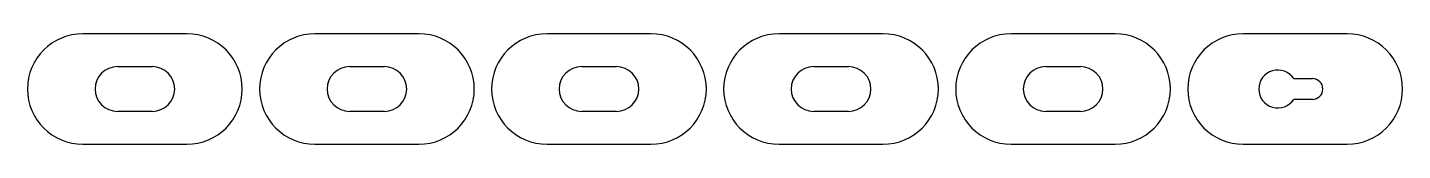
# Model space of a CAD drawing. Header units: millimetres. Extents: x 0 to 397, y 0 to 32.
import ezdxf

# ---------------------------------------------------------------- set-up
doc = ezdxf.new("R2010")
doc.units = ezdxf.units.MM
for name, color, linetype in [('Foot_inner_spacer', 7, 'Continuous'), ('Foot_middle_spacer', 7, 'Continuous'), ('Foot_outer_spacer', 7, 'Continuous'), ('Inner_spacer', 7, 'Continuous'), ('Keyhole_plate', 7, 'Continuous'), ('Outer_spacer', 7, 'Continuous')]:
    doc.layers.add(name, color=color, linetype=linetype)

msp = doc.modelspace()

# ---------------------------------------------------------------- linework, layer by layer
at = {"layer": 'Foot_inner_spacer'}
for p, q in [((180, 32), (150, 32)), ((160, 22.5), (170, 22.5)), ((170, 9.5), (160, 9.5)), ((150, 0), (180, 0))]:
    msp.add_line(p, q, dxfattribs=at)
for centre, radius, start, end in [((150, 16), 16, 90, 270), ((180, 16), 16, 270, 90), ((160, 16), 6.5, 90, 270), ((170, 16), 6.5, 270, 90)]:
    msp.add_arc(centre, radius, start, end, dxfattribs=at)
at = {"layer": 'Foot_middle_spacer'}
for p, q in [((247, 32), (217, 32)), ((227, 22.5), (237, 22.5)), ((237, 9.5), (227, 9.5)), ((217, 0), (247, 0))]:
    msp.add_line(p, q, dxfattribs=at)
for centre, radius, start, end in [((217, 16), 16, 90, 270), ((247, 16), 16, 270, 90), ((227, 16), 6.5, 90, 270), ((237, 16), 6.5, 270, 90)]:
    msp.add_arc(centre, radius, start, end, dxfattribs=at)
at = {"layer": 'Foot_outer_spacer'}
for p, q in [((314, 32), (284, 32)), ((294, 22.5), (304, 22.5)), ((304, 9.5), (294, 9.5)), ((284, 0), (314, 0))]:
    msp.add_line(p, q, dxfattribs=at)
for centre, radius, start, end in [((284, 16), 16, 90, 270), ((314, 16), 16, 270, 90), ((294, 16), 6.5, 90, 270), ((304, 16), 6.5, 270, 90)]:
    msp.add_arc(centre, radius, start, end, dxfattribs=at)
at = {"layer": 'Inner_spacer'}
for p, q in [((46, 32), (16, 32)), ((26, 22.5), (36, 22.5)), ((36, 9.5), (26, 9.5)), ((16, 0), (46, 0))]:
    msp.add_line(p, q, dxfattribs=at)
for centre, radius, start, end in [((16, 16), 16, 90, 270), ((46, 16), 16, 270, 90), ((26, 16), 6.5, 90, 270), ((36, 16), 6.5, 270, 90)]:
    msp.add_arc(centre, radius, start, end, dxfattribs=at)
at = {"layer": 'Keyhole_plate'}
for p, q in [((381, 32), (351, 32)), ((365.61, 19), (371, 19)), ((371, 13), (365.61, 13)), ((351, 0), (381, 0))]:
    msp.add_line(p, q, dxfattribs=at)
for centre, radius, start, end in [((351, 16), 16, 90, 270), ((381, 16), 16, 270, 90), ((361, 16), 5.5, 33.0557, 326.9443), ((371, 16), 3, 270, 90)]:
    msp.add_arc(centre, radius, start, end, dxfattribs=at)
at = {"layer": 'Outer_spacer'}
for p, q in [((113, 32), (83, 32)), ((93, 22.5), (103, 22.5)), ((103, 9.5), (93, 9.5)), ((83, 0), (113, 0))]:
    msp.add_line(p, q, dxfattribs=at)
for centre, radius, start, end in [((83, 16), 16, 90, 270), ((113, 16), 16, 270, 90), ((93, 16), 6.5, 90, 270), ((103, 16), 6.5, 270, 90)]:
    msp.add_arc(centre, radius, start, end, dxfattribs=at)

doc.saveas('drawing.dxf')
